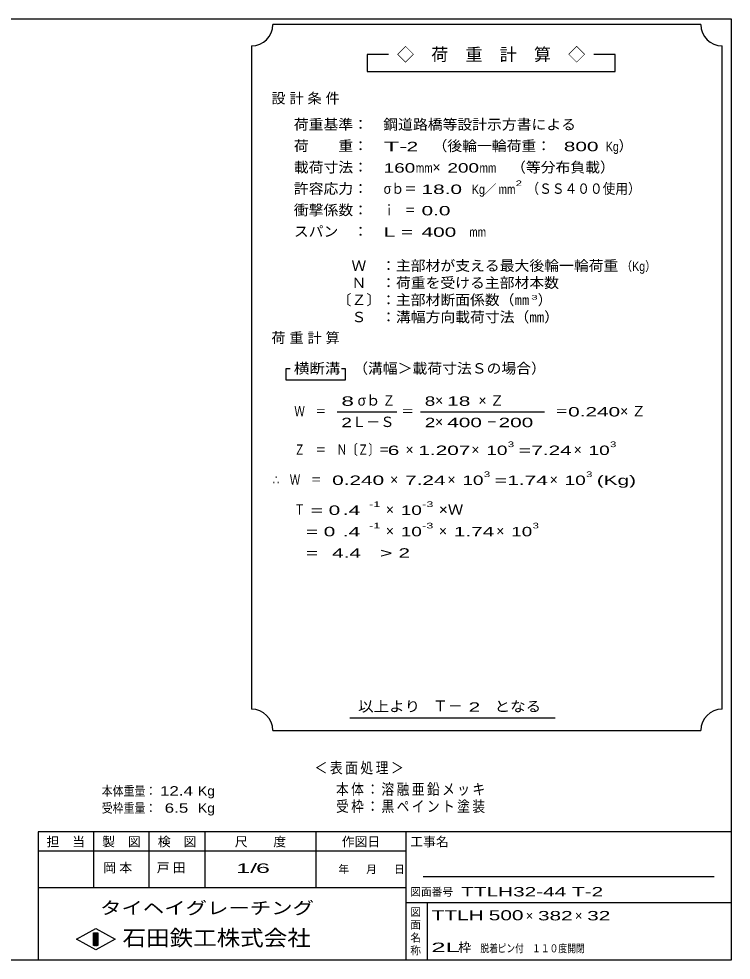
# Model space of a CAD drawing. Units: millimetres, scale not verified, with parts at other scales. Extents: x -1456 to 1385, y -1026 to 843.
# Drawn here: x 53 to 1385, y -917 to 843 of the extents above; entities that cross this region are included whole.
import ezdxf
from ezdxf.enums import TextEntityAlignment as Align

# ---------------------------------------------------------------- set-up
doc = ezdxf.new("R2010")
doc.units = ezdxf.units.MM
doc.header["$LTSCALE"] = 8
for name, color, linetype, lineweight in [('0_2', 150, 'Continuous', 25), ('22', 2, 'Continuous', 25), ('50', 2, 'Continuous', 25)]:
    doc.layers.add(name, color=color, linetype=linetype, lineweight=lineweight)
doc.styles.add('ベクトル', font='')
doc.styles.get('ベクトル').set_extended_font_data('ベクトル')

msp = doc.modelspace()

# ---------------------------------------------------------------- linework, layer by layer
at = {"layer": '0_2'}
for p, q in [((-1383.2, 842.8), (1384.8, 842.8)), ((1384.8, 842.8), (1384.8, -917.2)), ((1384.8, -677.2), (88.8, -677.2)), ((88.8, -677.2), (88.8, -917.2)), ((192.8, -677.2), (192.8, -781.2)), ((296.8, -781.2), (296.8, -677.2)), ((400.8, -677.2), (400.8, -781.2)), ((608.8, -781.2), (608.8, -677.2)), ((776.8, -677.2), (776.8, -917.2)), ((776.8, -713.2), (88.8, -713.2)), ((1352.8, -761.2), (808.8, -761.2)), ((88.8, -781.2), (776.8, -781.2)), ((776.8, -809.2), (1384.8, -809.2)), ((816.8, -917.2), (816.8, -809.2)), ((160.8, -878), (196.8, -858)), ((196.8, -858), (232.8, -878)), ((196.8, -898), (160.8, -878)), ((192.8, -866), (200.8, -866)), ((192.8, -890), (192.8, -866)), ((192.8, -866), (194.4, -866)), ((194.4, -866), (194.4, -890)), ((196, -890), (196, -866)), ((196, -866), (197.6, -866)), ((232.8, -878), (196.8, -898)), ((197.6, -866), (197.6, -890)), ((199.2, -890), (199.2, -866)), ((199.2, -866), (200.8, -866)), ((200.8, -866), (200.8, -890)), ((200.8, -866), (200.8, -890)), ((200.8, -890), (192.8, -890)), ((194.4, -890), (196, -890)), ((197.6, -890), (199.2, -890)), ((1384.8, -917.2), (-1383.2, -917.2))]:
    msp.add_line(p, q, dxfattribs=at)
at = {"layer": '50', "color": 4}
for p, q in [((1327.959, 832.103), (527.959, 832.103)), ((487.959, 792.103), (487.959, -447.897)), ((1367.959, -447.897), (1367.959, 792.103)), ((743.959, 776.103), (703.959, 776.103)), ((703.959, 776.103), (703.959, 744.103)), ((1167.959, 776.103), (1127.959, 776.103)), ((1167.959, 744.103), (1167.959, 776.103)), ((703.959, 744.103), (1167.959, 744.103)), ((559.959, 188.103), (551.959, 188.103)), ((551.959, 188.103), (551.959, 168.103)), ((663.959, 188.103), (655.959, 188.103)), ((663.959, 168.103), (663.959, 188.103)), ((551.959, 168.103), (663.959, 168.103)), ((647.959, 108.103), (759.959, 108.103)), ((803.959, 108.103), (1035.959, 108.103)), ((671.959, -463.897), (1055.959, -463.897)), ((527.959, -487.897), (1327.959, -487.897))]:
    msp.add_line(p, q, dxfattribs=at)
for centre, start, end in [((487.959, 832.103), 270, 0), ((1367.959, 832.103), 180, 270), ((487.959, -487.897), 0, 90), ((1367.959, -487.897), 90, 180)]:
    msp.add_arc(centre, 40, start, end, dxfattribs=at)

# ---------------------------------------------------------------- texts
at = {"layer": '0_2', "style": 'ベクトル'}
for s, height, p in [('担\u3000当', 17.6, (104.8, -695.6)), ('製\u3000図', 17.6, (208.8, -695.6)), ('検\u3000図', 17.6, (312.8, -695.6)), ('尺\u3000\u3000度', 17.6, (456.8, -695.6)), ('作図日', 17.6, (656.8, -695.6)), ('工事名', 17.6, (784.8, -695.6)), ('年', 14.66, (650.4, -747.2)), ('月', 14.66, (702.4, -747.2)), ('日', 14.66, (754.4, -747.2)), ('図面番号', 14.66, (784.8, -789.6)), ('図', 14.66, (784.8, -827.2)), ('面', 14.66, (784.8, -851.2)), ('名', 14.66, (784.8, -875.2)), ('称', 14.66, (784.8, -899.2))]:
    msp.add_text(s, height=height, dxfattribs=at).set_placement(p, align=Align.MIDDLE_LEFT)
at = {"layer": '0_2', "color": 222, "style": 'ベクトル'}
for s, height, width, p in [('タイヘイグレーチング', 23.46, 1.25, (204.8, -819.6)), ('石田鉄工株式会社', 29.33, 1.1, (246.8, -875.6))]:
    msp.add_text(s, height=height, dxfattribs=dict(at, width=width)).set_placement(p, align=Align.MIDDLE_LEFT)
at = {"layer": '22', "style": 'ベクトル'}
for s, height, width, p in [('1/', 17.6, 2, (459.2, -745.2)), (' 6 ', 17.6, 2, (483.2, -745.2)), ('TTLH32-44 T-2                   ', 17.6, 1.65, (880, -789.2)), ('TTLH', 18.77, 1.55, (824.8, -833.2)), (' 500 ', 18.77, 1.55, (920.8, -833.2)), (' 382 ', 17.6, 1.65, (1012.8, -834)), (' 32 ', 17.6, 1.65, (1104.8, -834)), ('2L', 17.6, 2.05, (824, -893.2)), ('脱着', 14.66, 0.8, (916, -895.2)), ('ピン付', 14.66, 0.8, (948, -895.2)), ('\u3000１１０度開閉', 14.66, 0.8, (996, -895.2))]:
    msp.add_text(s, height=height, dxfattribs=dict(at, width=width)).set_placement(p, align=Align.MIDDLE_LEFT)
for s, p in [('×', (1000.8, -834)), ('×', (1092.8, -834)), ('枠', (874.4, -893.2))]:
    msp.add_text(s, height=17.6, dxfattribs=at).set_placement(p, align=Align.MIDDLE_LEFT)
at = {"layer": '22', "char_height": 17.6, "attachment_point": 4, "style": 'ベクトル'}
for s, insert in [('\\T1.25;岡本\u3000', (210.8, -745.2)), ('\\T1.25;戸田\u3000', (310.8, -745.2))]:
    msp.add_mtext(s, dxfattribs=dict(at, insert=insert))
at = {"layer": '50', "style": 'ベクトル'}
for s, height, p in [('◇\u3000荷\u3000重\u3000計\u3000算\u3000◇', 23.46, (759.959, 776.103)), ('）', 19.35, (1174.359, 605.303)), ('×', 19.35, (826.359, 565.303)), ('／', 17.6, (921.959, 524.103)), ('）', 19.35, (1023.159, 317.303)), ('σｂ', 19.35, (686.359, 129.303)), ('×', 19.35, (831.159, 129.303)), ('Ｌ－Ｓ', 19.35, (675.959, 89.303)), ('×', 19.35, (831.159, 89.303)), ('×', 19.35, (775.959, 37.303)), ('×', 19.35, (899.159, 37.303)), ('×', 19.35, (1090.359, 37.303)), ('×', 19.35, (747.159, -18.697)), ('×', 19.35, (854.359, -18.697)), ('×', 19.35, (1045.559, -18.697)), ('×', 19.35, (739.159, -74.697)), ('×', 19.35, (739.159, -114.697)), ('×', 19.35, (838.359, -114.697)), ('×', 19.35, (945.559, -114.697)), ('Ｔ－', 20.53, (827.159, -441.897))]:
    msp.add_text(s, height=height, dxfattribs=at).set_placement(p, align=Align.MIDDLE_LEFT)
for s, height, width, p in [('荷重基準：\u3000', 19.35, 1.05, (567.159, 645.303)), ('鋼道路橋等設計示方書による', 19.35, 1.05, (734.359, 645.303)), ('荷\u3000\u3000重：\u3000', 19.35, 1.05, (567.159, 605.303)), ('（後輪一輪荷重：', 19.35, 1.05, (826.359, 605.303)), ('T-', 17.6, 2, (735.159, 604.103)), (' 2 ', 17.6, 1.65, (767.159, 604.103)), ('  800', 17.6, 1.65, (1050.359, 604.103)), ('Kg', 17.6, 0.85, (1150.359, 604.103)), ('載荷寸法：\u3000', 19.35, 1.05, (567.159, 565.303)), ('160', 17.6, 1.5, (735.159, 564.103)), ('mm', 17.6, 0.8, (795.159, 564.103)), ('200', 17.6, 1.5, (854.359, 564.103)), ('mm', 17.6, 0.8, (914.359, 564.103)), ('\u3000（等分布負載）', 19.35, 1.05, (945.559, 565.303)), ('許容応力：\u3000', 19.35, 1.05, (567.159, 525.303)), ('σｂ＝', 19.35, 0.9, (735.159, 525.303)), (' 18.0', 17.6, 1.65, (795.159, 524.103)), ('Kg', 17.6, 0.85, (899.959, 524.103)), ('mm', 17.6, 0.8, (949.959, 524.103)), ('2', 10.56, 1.5, (981.959, 535.303)), ('（ＳＳ４００使用）', 19.35, 0.9, (1001.959, 525.303)), ('衝撃係数：\u3000', 19.35, 1.05, (567.159, 485.303)), ('ｉ\u3000＝', 19.35, 0.75, (735.159, 485.303)), (' 0.0', 17.6, 1.65, (795.159, 484.103)), ('スパン\u3000：\u3000', 19.35, 1.05, (567.159, 445.303)), ('L =', 17.6, 1.65, (735.159, 444.103)), (' 400 ', 17.6, 1.65, (795.159, 444.103)), ('mm', 17.6, 0.8, (895.159, 444.103)), ('\u3000Ｗ\u3000：主部材が支える最大後輪一輪荷重', 19.35, 1.05, (647.159, 381.303)), ('（Kg）', 17.6, 0.85, (1179.159, 380.103)), ('\u3000Ｎ\u3000：荷重を受ける主部材本数', 19.35, 1.05, (647.159, 349.303)), ('〔Ｚ〕：主部材断面係数（㎜', 19.35, 1.05, (647.159, 317.303)), ('3', 8.798, 1.8, (1011.159, 322.103)), ('\u3000Ｓ\u3000：溝幅方向載荷寸法（㎜）', 19.35, 1.05, (647.159, 285.303)), ('横断溝', 19.35, 1.1, (567.159, 189.303)), ('\u3000（溝幅＞載荷寸法Ｓの場合）', 19.35, 1.05, (650.359, 189.303)), ('8', 17.6, 1.8, (655.959, 128.103)), ('Ｚ', 19.35, 0.9, (732.759, 129.303)), ('8', 17.6, 1.5, (811.959, 128.103)), (' 18 ', 17.6, 1.65, (843.159, 128.103)), ('Ｗ\u3000＝', 19.35, 0.75, (567.959, 109.303)), ('＝', 19.35, 0.9, (767.959, 109.303)), ('＝', 19.35, 0.9, (1055.959, 109.303)), ('0.240', 17.6, 1.65, (1079.959, 108.103)), ('2', 17.6, 1.5, (655.959, 88.103)), ('2', 17.6, 1.5, (811.959, 88.103)), (' 400 ', 17.6, 1.65, (843.159, 88.103)), ('－', 19.35, 0.75, (927.159, 89.303)), (' 200 ', 17.6, 1.65, (939.159, 88.103)), ('Ｚ\u3000＝\u3000Ｎ〔Ｚ〕＝', 19.35, 0.75, (567.959, 37.303)), (' 6 ', 17.6, 1.65, (731.959, 36.103)), ('1.207', 17.6, 1.65, (799.959, 36.103)), ('10', 17.6, 1.5, (927.159, 36.103)), ('3', 10.56, 1.5, (967.159, 47.303)), ('=', 17.6, 1.7, (987.159, 36.103)), ('7.24', 17.6, 1.65, (1011.159, 36.103)), ('10', 17.6, 1.5, (1118.359, 36.103)), ('3', 10.56, 1.5, (1158.359, 47.303)), ('∴\u3000Ｗ\u3000＝', 19.35, 0.75, (527.959, -18.697)), (' 0.240', 17.6, 1.65, (627.959, -19.897)), ('7.24', 17.6, 1.65, (775.159, -19.897)), ('10', 17.6, 1.5, (882.359, -19.897)), ('3', 10.56, 1.5, (922.359, -8.697)), ('=', 17.6, 1.7, (942.359, -19.897)), ('1.74', 17.6, 1.65, (966.359, -19.897)), ('10', 17.6, 1.5, (1073.559, -19.897)), ('3', 10.56, 1.5, (1113.559, -8.697)), ('(Kg)', 17.6, 1.65, (1133.559, -19.897)), ('Ｔ', 19.35, 0.75, (567.959, -74.697)), (' = 0', 17.6, 1.65, (587.959, -75.897)), (' .4 ', 17.6, 1.65, (647.959, -75.897)), ('-1', 10.56, 1.65, (707.959, -64.697)), ('10', 17.6, 1.5, (767.159, -75.897)), ('-3', 10.56, 1.65, (807.159, -64.697)), ('×Ｗ', 19.35, 1.1, (838.359, -74.697)), ('-1', 10.56, 1.65, (707.959, -104.697)), ('-3', 10.56, 1.65, (807.159, -104.697)), ('3', 10.56, 1.5, (1013.559, -104.697)), ('  = 0', 17.6, 1.65, (567.959, -115.897)), (' .4 ', 17.6, 1.65, (647.959, -115.897)), ('10', 17.6, 1.5, (767.159, -115.897)), ('1.74', 17.6, 1.65, (866.359, -115.897)), ('10', 17.6, 1.5, (973.559, -115.897)), ('  =', 17.6, 1.65, (567.959, -155.897)), (' 4.4', 17.6, 1.65, (627.959, -155.897)), ('>', 17.6, 1.7, (727.959, -155.897)), (' 2 ', 17.6, 1.65, (751.959, -155.897)), ('以上より\u3000', 19.35, 1.1, (687.159, -442.697)), (' 2 ', 17.6, 1.65, (883.159, -443.897)), ('となる', 19.35, 1.1, (942.359, -442.697)), ('本体重量：', 17.6, 0.85, (207.959, -600.697)), (' 12.4', 17.6, 1.35, (307.959, -600.697)), ('Kg', 17.6, 1.1, (387.959, -600.697)), ('受枠重量：', 17.6, 0.85, (207.959, -632.697)), ('  6.5', 17.6, 1.35, (307.959, -632.697)), ('Kg', 17.6, 1.1, (387.959, -632.697))]:
    msp.add_text(s, height=height, dxfattribs=dict(at, width=width)).set_placement(p, align=Align.MIDDLE_LEFT)
at = {"layer": '50', "attachment_point": 4, "style": 'ベクトル'}
for s, insert, char_height in [('\\T1.28;設計条件', (525.159, 693.303), 19.35), ('\\T1.28;荷重計算', (525.159, 245.303), 19.35), ('\\T1.42;×Ｚ', (912.359, 129.303), 19.35), ('\\T1.42;×Ｚ', (1177.159, 109.303), 19.35), ('\\T1.2;\\W0.85;＜表面処理＞', (605.959, -558.697), 20.53), ('\\T1.19;\\W0.85;本体：溶融亜鉛メッキ', (645.959, -598.697), 20.53), ('\\T1.19;\\W0.85;受枠：黒ペイント塗装', (645.959, -630.697), 20.53)]:
    msp.add_mtext(s, dxfattribs=dict(at, insert=insert, char_height=char_height))

doc.saveas('drawing.dxf')
